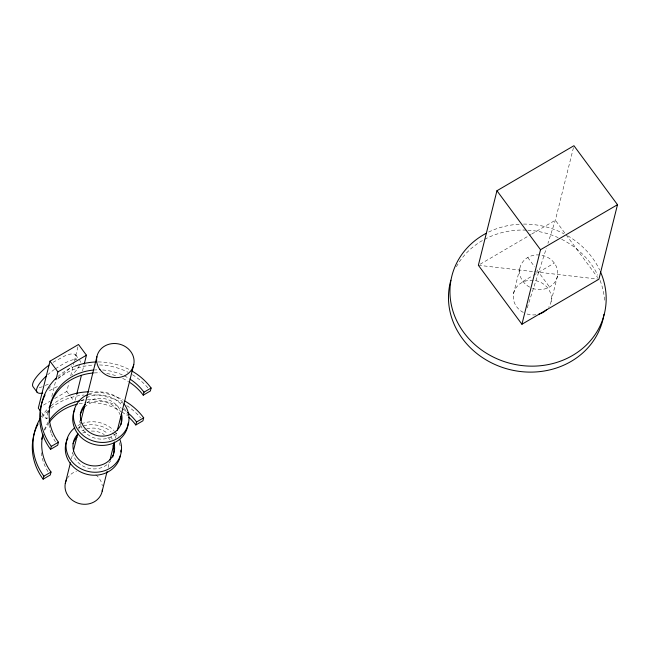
<?xml version="1.0" encoding="UTF-8"?>
<svg xmlns="http://www.w3.org/2000/svg" width="650" height="650" viewBox="0 0 650 650"><rect width="100%" height="100%" fill="white"/><g stroke="black" fill="none" stroke-linecap="round" stroke-linejoin="round"><path stroke-width="0.49" stroke-dasharray="3.25 2.44" d="M41.697 412.709L46.223 418.836L47.929 411.994M51.829 396.346L55.729 380.689M54.714 398.515L66.812 391.438L69.006 382.631M70.712 375.789L74.132 362.099M74.376 361.116L78.032 346.442M75.221 400.205L76.44 395.314M82.542 370.866L84.004 364.991M71.427 458.827L72.889 452.928M78.772 429.366L80.486 422.492M108.079 467.545L109.306 462.637M115.424 438.084L116.651 433.176M513.533 293.637L519.854 268.296M573.446 147.68L555.352 220.236L547.926 243.352M551.119 301.519L557.432 276.177M527.191 307.873L546.382 248.162M53.056 362.302L65.609 355.493A26.601 7.922 -36.5 0 1 75.546 359.986M54.559 369.371L52.975 370.476A26.601 7.922 -36.5 0 0 47.661 374.814M55.38 368.802L64.317 363.244L69.574 360.856A26.601 7.922 -36.5 0 1 76.765 359.263M58.297 377.869L59.881 376.764A26.601 7.922 -36.5 0 0 71.679 365.812M43.485 405.08L50.399 401.042M46.223 418.836L47.946 417.828M480.114 264.241L530.855 234.561M531.733 234.049L555.352 220.236L597.724 277.599M522.957 281.409L532.545 275.803M533.414 275.299L554.328 263.063M57.354 386.547L47.897 391.446M45.248 385.491L48.547 383.996M478.368 265.265L533.617 271.659M534.625 271.773L597.919 279.102M527.751 257.498L534.633 266.809M536.924 269.912L549.534 286.983M75.676 354.924L77.935 357.988M66.812 391.438L68.51 393.738M70.777 396.801L74.734 402.163M48.027 471.697A52.374 47.028 14 0 1 41.145 451.539M44.688 430.219A52.374 47.028 14 0 1 48.945 422.793M79.121 403.764A52.374 47.028 14 0 1 85.816 402.813M86.783 402.74A52.374 47.028 14 0 1 121.192 411.483M122.005 412.011A52.374 47.028 14 0 1 126.669 415.415M44.346 429.878A52.374 47.028 14 0 1 48.604 421.403M80.803 400.603A52.374 47.028 14 0 1 86.556 399.831M87.522 399.758A52.374 47.028 14 0 1 121.103 407.989M121.932 408.501A52.374 47.028 14 0 1 126.669 411.84M42.218 417.414A61.1 54.868 14 0 1 48.043 410.841M51.001 408.216A61.1 54.868 14 0 1 84.045 394.997M87.978 394.761A61.1 54.868 14 0 1 122.452 403.049M126.718 405.6A61.1 54.868 14 0 1 140.579 417.804M41.283 416.829A61.1 54.868 14 0 1 50.237 406.526M50.984 405.876A61.1 54.868 14 0 1 68.64 395.614M89.708 391.755A61.1 54.868 14 0 1 123.199 400.067M81.9 430.918A20.946 18.809 14 0 1 84.24 429.747M86.734 428.878A20.946 18.809 14 0 1 107.234 433.176M110.89 436.995A20.946 18.809 14 0 1 112.296 439.181M110.858 460.606A20.946 18.809 14 0 1 88.278 468.187A20.946 18.809 14 0 1 72.288 450.604M82.696 433.087A20.946 18.809 14 0 1 85.995 431.86M91.309 431.048A20.946 18.809 14 0 1 104.301 434.582M107.827 437.336A20.946 18.809 14 0 1 110.151 439.977M78.057 428.058A27.934 25.082 14 0 1 81.721 426.424M83.647 425.815A27.934 25.082 14 0 1 110.979 431.543M112.507 432.884A27.934 25.082 14 0 1 115.854 436.646M119.178 442.65A27.934 25.082 14 0 1 120.282 446.339M77.943 425.555A27.934 25.082 14 0 1 80.592 424.198M81.518 423.808A27.934 25.082 14 0 1 113.978 430.609M114.684 431.348A27.934 25.082 14 0 1 118.227 436.142M55.461 441.886A52.374 47.028 14 0 1 51.472 433.932M51.131 433.022A52.374 47.028 14 0 1 48.579 421.736M94.209 372.929A52.374 47.028 14 0 1 100.011 372.856M106.844 373.523A52.374 47.028 14 0 1 117.252 376.171M122.663 378.406A52.374 47.028 14 0 1 128.619 381.68M94.957 369.956A52.374 47.028 14 0 1 96.874 369.858M102.708 369.988A52.374 47.028 14 0 1 122.525 375.017M124.272 375.846A52.374 47.028 14 0 1 129.366 378.698M48.514 389.196A61.1 54.868 14 0 1 50.846 386.059M57.671 379.048A61.1 54.868 14 0 1 95.412 364.951M99.369 364.951A61.1 54.868 14 0 1 128.131 372.312M132.47 374.733A61.1 54.868 14 0 1 148.013 388.001M57.663 376.716A61.1 54.868 14 0 1 75.164 366.145M98.126 361.944A61.1 54.868 14 0 1 129.756 369.793M87.206 402.553A20.946 18.809 14 0 1 120.819 411.694M116.374 433.128A20.946 18.809 14 0 1 94.136 437.905A20.946 18.809 14 0 1 79.714 420.802M84.565 407.225A20.946 18.809 14 0 1 120.071 414.676M81.404 400.961A27.934 25.082 14 0 1 84.63 398.726M86.377 397.792A27.934 25.082 14 0 1 122.046 405.275M124.402 408.468A27.934 25.082 14 0 1 127.497 415.594M88.953 393.998A27.934 25.082 14 0 1 122.785 402.293M79.511 365.349A26.601 7.922 -36.5 0 1 71.882 375.237M79.633 360.287A26.601 7.922 -36.5 0 1 80.316 362.342M42.315 386.742A26.601 7.922 -36.5 0 1 38.789 387.725M67.234 478.441A18.85 16.933 14 0 1 76.497 471.209M95.859 474.801A18.85 16.933 14 0 1 102.326 485.794M456.381 266.744A78.561 70.549 14 0 1 483.706 239.801M484.559 239.338A78.561 70.549 14 0 1 526.866 230.141M527.841 230.189A78.561 70.549 14 0 1 558.106 237.607M561.689 239.306A78.561 70.549 14 0 1 597.789 275.194M600.08 280.442A78.561 70.549 14 0 1 604.573 300.682M488.662 232.042A78.561 70.549 14 0 1 519.545 224.193M523.486 224.079A78.561 70.549 14 0 1 564.078 233.813M567.661 235.779A78.561 70.549 14 0 1 599.69 270.099M535.714 280.662A19.199 17.241 14 0 1 548.657 307.312M535.892 314.779A19.199 17.241 14 0 1 526.037 313.666M523.299 312.447A19.199 17.241 14 0 1 513.996 291.891A19.199 17.241 14 0 1 533.731 280.345M529.62 287.105A19.199 17.241 14 0 1 528.304 257.181A19.199 17.241 14 0 1 557.692 271.968A19.199 17.241 14 0 1 530.506 287.552"/><path stroke-width="0.97" d="M84.248 364.016L86.442 355.217L78.52 344.492L50.001 361.164L38.301 408.111L40.56 411.174M55.973 379.714L57.923 371.889L86.442 355.217M42.949 434.419A52.374 47.028 14 0 0 51.017 472.022L50.269 474.996L43.144 479.172L43.883 476.19A61.1 54.868 14 0 1 40.243 418.462M93.99 370.021A52.374 47.028 14 0 0 58.443 442.211L57.704 445.193L50.57 449.361L51.317 446.379A61.1 54.868 14 0 1 56.217 378.056M76.684 394.339L81.315 375.757M65.301 483.372L70.444 462.751M73.385 450.97L77.789 433.29M80.974 420.526L96.891 356.696M102.204 491.116L107.096 471.469M110.037 459.688L114.441 442.008M117.382 430.227L133.786 364.431M128.83 417.276A52.374 47.028 14 0 1 135.809 424.97L136.557 421.988L143.683 417.82A61.1 54.868 14 0 0 124.922 401.05M129.439 382.2A52.374 47.028 14 0 1 143.244 395.159L143.991 392.178L151.117 388.009A61.1 54.868 14 0 0 131.495 370.744M143.683 417.82L142.943 420.802L135.809 424.97M151.117 388.009L150.369 390.991L143.244 395.159M496.949 190.743L478.368 265.265L521.934 324.244L598.918 279.216L617.5 204.693L573.934 145.714L496.949 190.743L540.516 249.722L521.934 324.244M51.317 446.379L58.443 442.211M43.883 476.19L51.017 472.022M540.516 249.722L617.5 204.693M50.001 361.164L57.923 371.889M37.18 392.316L33.223 386.953A26.601 7.922 -36.5 0 1 49.01 365.113M41.795 439.238A52.374 47.028 14 0 1 42.697 435.573M49.522 422.012A52.374 47.028 14 0 1 77.252 404.186M49.14 420.607A52.374 47.028 14 0 1 79.861 400.79M127.408 412.433A52.374 47.028 14 0 1 136.557 421.988M43.144 479.172A61.1 54.868 14 0 1 38.082 423.946M68.64 395.614A61.1 54.868 14 0 1 88.725 391.779M114.018 443.422A20.946 18.809 14 0 1 89.026 465.205A20.946 18.809 14 0 1 77.878 434.054M73.044 443.779A20.946 18.809 14 0 1 77.139 437.036M112.986 445.437A20.946 18.809 14 0 1 112.71 457.121M120.372 455.715A27.934 25.082 14 0 1 84.589 473.622A27.934 25.082 14 0 1 67.917 438.084M120.786 450.093A27.934 25.082 14 0 1 120.803 451.986M119.917 439.668A27.934 25.082 14 0 1 106.665 469.942A27.934 25.082 14 0 1 71.175 460.614A27.934 25.082 14 0 1 74.718 427.789M48.766 412.222A52.374 47.028 14 0 1 49.051 410.353M49.636 407.591A52.374 47.028 14 0 1 93.251 373.002M130.187 379.218A52.374 47.028 14 0 1 143.991 392.178M50.57 449.361A61.1 54.868 14 0 1 45.069 394.981M75.164 366.145A61.1 54.868 14 0 1 96.151 361.969M121.444 413.619A20.946 18.809 14 0 1 96.452 435.394A20.946 18.809 14 0 1 85.312 404.251M80.194 414.919A20.946 18.809 14 0 1 84.565 407.225M120.705 416.593A20.946 18.809 14 0 1 120.973 424.474M128.188 423.118A27.934 25.082 14 0 1 94.014 444.413A27.934 25.082 14 0 1 74.929 409.11M124.028 403.853A27.934 25.082 14 0 1 116.196 439.124A27.934 25.082 14 0 1 77.285 428.902A27.934 25.082 14 0 1 88.026 394.387M42.746 393.088A26.601 7.922 -36.5 0 1 46.272 376.082M102.448 489.361A18.85 16.933 14 0 1 79.462 503.62A18.85 16.933 14 0 1 66.397 480.001M603.452 317.2A78.561 70.549 14 0 1 510.096 369.671A78.561 70.549 14 0 1 450.84 280.248M603.956 314.34A78.561 70.549 14 0 1 603.639 316.249M600.486 271.846A78.561 70.549 14 0 1 561.722 360.685A78.561 70.549 14 0 1 459.769 326.414A78.561 70.549 14 0 1 486.046 233.374M546.902 309.449A19.199 17.241 14 0 1 538.785 314.194M99.938 369.566A18.85 16.933 14 0 0 132.299 368.599A18.85 16.933 14 0 0 113.774 343.517A18.85 16.933 14 0 0 99.938 369.566"/></g></svg>
